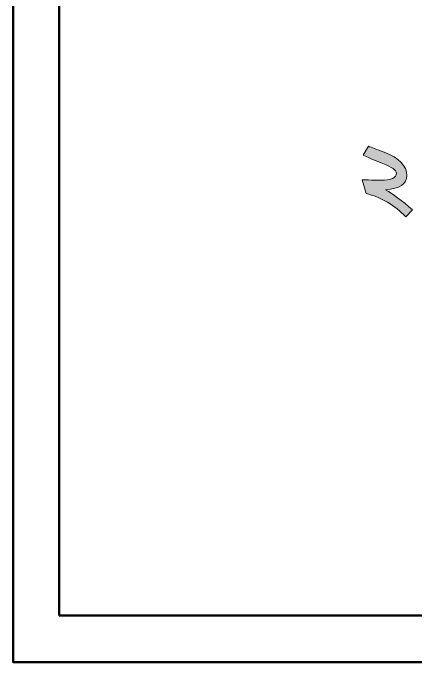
# Model space of a CAD drawing. Header units: inches. Extents: x 0.2 to 21.9, y -14.5 to -3.5.
# Drawn here: x 1.48 to 2.174, y -13.691 to -12.571 of the extents above; entities that cross this region are included whole.
import ezdxf

# ---------------------------------------------------------------- set-up
doc = ezdxf.new("R2010")
doc.units = ezdxf.units.IN
doc.header["$MEASUREMENT"] = 0
doc.layers.add('Layer 1', color=7, linetype='Continuous')

# ---------------------------------------------------------------- blocks, each defined once
blk = doc.blocks.new('block 2')
at = {"layer": 'Layer 1', "true_color": 0x231f20}
h = blk.add_hatch(color=250, dxfattribs=at)
h.dxf.hatch_style = 2
edge = h.paths.add_edge_path()
edge.add_spline(control_points=[(2.1597, -12.8514), (2.1597, -12.8346), (2.1467, -12.8211), (2.1207, -12.811), (2.1076, -12.8061), (2.0985, -12.8028), (2.0934, -12.8009), (2.0934, -12.8009), (2.0845, -12.8164), (2.0845, -12.8164), (2.099, -12.8227), (2.1103, -12.8274), (2.1184, -12.8305), (2.1341, -12.8369), (2.142, -12.8424), (2.142, -12.8472), (2.142, -12.8553), (2.1329, -12.8593), (2.1146, -12.8593), (2.1111, -12.8593), (2.1058, -12.8592), (2.0987, -12.8591), (2.0916, -12.859), (2.0863, -12.8589), (2.0828, -12.8589), (2.0828, -12.8589), (2.0896, -12.8826), (2.0896, -12.8826), (2.1017, -12.8852), (2.114, -12.8902), (2.1265, -12.8975), (2.1383, -12.9046), (2.1487, -12.9128), (2.1578, -12.9224), (2.1578, -12.9224), (2.1695, -12.9106), (2.1695, -12.9106), (2.1508, -12.8944), (2.1354, -12.8829), (2.1231, -12.8759), (2.1475, -12.8741), (2.1597, -12.866), (2.1597, -12.8514)], knot_values=[0, 0, 0, 0, 1, 1, 1, 2, 2, 2, 3, 3, 3, 4, 4, 4, 5, 5, 5, 6, 6, 6, 7, 7, 7, 8, 8, 8, 9, 9, 9, 10, 10, 10, 11, 11, 11, 12, 12, 12, 13, 13, 13, 14, 14, 14, 14], degree=3, periodic=1)
at = {"layer": 'Layer 1', "lineweight": 0}
blk.add_open_spline([(2.1597, -12.8514), (2.1597, -12.8346), (2.1467, -12.8211), (2.1207, -12.811), (2.1076, -12.8061), (2.0985, -12.8028), (2.0934, -12.8009), (2.0934, -12.8009), (2.0845, -12.8164), (2.0845, -12.8164), (2.099, -12.8227), (2.1103, -12.8274), (2.1184, -12.8305), (2.1341, -12.8369), (2.142, -12.8424), (2.142, -12.8472), (2.142, -12.8553), (2.1329, -12.8593), (2.1146, -12.8593), (2.1111, -12.8593), (2.1058, -12.8592), (2.0987, -12.8591), (2.0916, -12.859), (2.0863, -12.8589), (2.0828, -12.8589), (2.0828, -12.8589), (2.0896, -12.8826), (2.0896, -12.8826), (2.1017, -12.8852), (2.114, -12.8902), (2.1265, -12.8975), (2.1383, -12.9046), (2.1487, -12.9128), (2.1578, -12.9224), (2.1578, -12.9224), (2.1695, -12.9106), (2.1695, -12.9106), (2.1508, -12.8944), (2.1354, -12.8829), (2.1231, -12.8759), (2.1475, -12.8741), (2.1597, -12.866), (2.1597, -12.8514)], degree=3, knots=[0, 0, 0, 0, 1, 1, 1, 2, 2, 2, 3, 3, 3, 4, 4, 4, 5, 5, 5, 6, 6, 6, 7, 7, 7, 8, 8, 8, 9, 9, 9, 10, 10, 10, 11, 11, 11, 12, 12, 12, 13, 13, 13, 14, 14, 14, 14], dxfattribs=at)

msp = doc.modelspace()

# ---------------------------------------------------------------- linework, layer by layer
at = {"layer": 'Layer 1', "color": 140, "lineweight": 50, "true_color": 0x00adef}
for points in [[(6.0159, -13.6911), (5.9759, -13.6911), (1.5195, -13.6911), (1.4796, -13.6911), (1.4796, -13.6511), (1.4796, -8.8161)], [(1.5595, -13.6111), (5.9359, -13.6111), (5.9359, -8.8693)], [(1.5595, -8.8693), (1.5595, -13.6111)]]:
    msp.add_lwpolyline(points, dxfattribs=at)

# ---------------------------------------------------------------- block references
at = {"layer": 'Layer 1'}
msp.add_blockref('block 2', (0, 0), dxfattribs=at)

doc.saveas('drawing.dxf')
